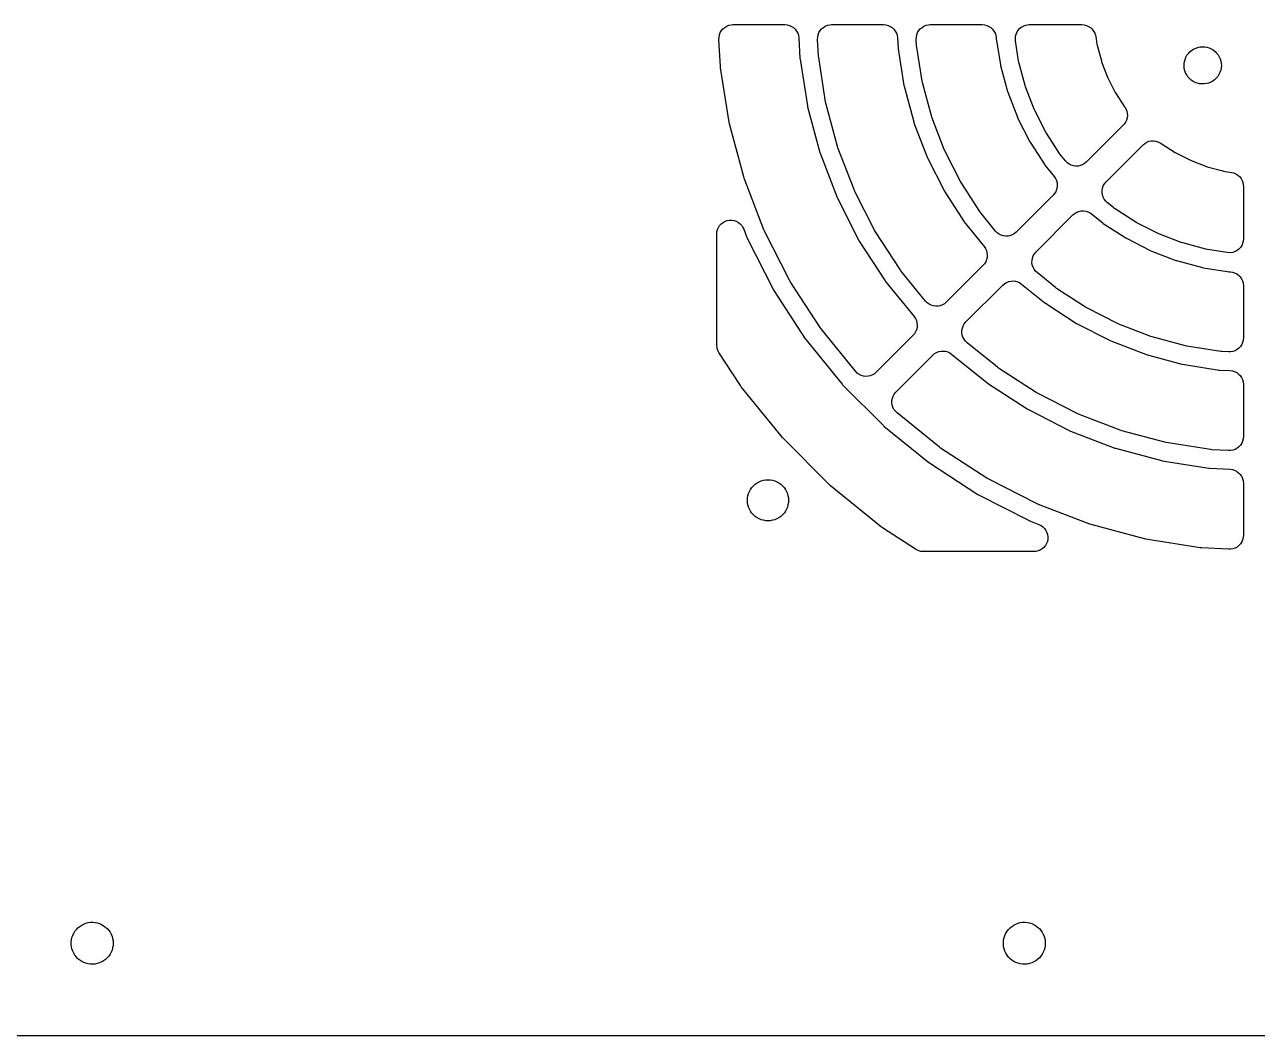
# Model space of a CAD drawing. Header units: metres. Extents: x -250 to 250, y -110 to 110.
# Drawn here: x -7.2 to 125, y -109.9 to -1.5 of the extents above; entities that cross this region are included whole.
import ezdxf

# ---------------------------------------------------------------- set-up
doc = ezdxf.new("R2010")
doc.units = ezdxf.units.M

msp = doc.modelspace()

# ---------------------------------------------------------------- linework, layer by layer
for p, q in [((67.2522, -2.83087), (67.3004, -2.58786)), ((67.3004, -2.58786), (67.3879, -2.35609)), ((67.3879, -2.35609), (67.5123, -2.14189)), ((67.5123, -2.14189), (67.6703, -1.9511)), ((67.6703, -1.9511), (67.8576, -1.78891)), ((67.8576, -1.78891), (68.069, -1.65976)), ((68.069, -1.65976), (68.2988, -1.56717)), ((68.2988, -1.56717), (68.5407, -1.51366)), ((68.5407, -1.51366), (68.7426, -1.5)), ((68.7426, -1.5), (74.3218, -1.5)), ((74.3218, -1.5), (74.5687, -1.52046)), ((74.5687, -1.52046), (74.8089, -1.58127)), ((74.8089, -1.58127), (75.0358, -1.68079)), ((75.0358, -1.68079), (75.2432, -1.81628)), ((75.2432, -1.81628), (75.4254, -1.98409)), ((75.4254, -1.98409), (75.5776, -2.17958)), ((75.5776, -2.17958), (75.6955, -2.39746)), ((75.6955, -2.39746), (75.7759, -2.63177)), ((75.7759, -2.63177), (75.8198, -2.92149)), ((77.8355, -2.83089), (77.8837, -2.58788)), ((77.8837, -2.58788), (77.9712, -2.35609)), ((77.9712, -2.35609), (78.0956, -2.14189)), ((78.0956, -2.14189), (78.2537, -1.9511)), ((78.2537, -1.9511), (78.4409, -1.78891)), ((78.4409, -1.78891), (78.6523, -1.65976)), ((78.6523, -1.65976), (78.8821, -1.56717)), ((78.8821, -1.56717), (79.124, -1.51366)), ((79.124, -1.51366), (79.3259, -1.5)), ((79.3259, -1.5), (84.9052, -1.5)), ((84.9052, -1.5), (85.1521, -1.52046)), ((85.1521, -1.52046), (85.3922, -1.58127)), ((85.3922, -1.58127), (85.6191, -1.68079)), ((85.6191, -1.68079), (85.8265, -1.81628)), ((85.8265, -1.81628), (86.0088, -1.98409)), ((86.0088, -1.98409), (86.1609, -2.17958)), ((86.1609, -2.17958), (86.2788, -2.39746)), ((86.2788, -2.39746), (86.3593, -2.63177)), ((86.3593, -2.63177), (86.4031, -2.92149)), ((88.4189, -2.83087), (88.467, -2.58786)), ((88.467, -2.58786), (88.5545, -2.35609)), ((88.5545, -2.35609), (88.679, -2.14188)), ((88.679, -2.14188), (88.837, -1.95108)), ((88.837, -1.95108), (89.0243, -1.78889)), ((89.0243, -1.78889), (89.2357, -1.65974)), ((89.2357, -1.65974), (89.4655, -1.56715)), ((89.4655, -1.56715), (89.7074, -1.51366)), ((89.7074, -1.51366), (89.9093, -1.5)), ((89.9093, -1.5), (95.4885, -1.5)), ((95.4885, -1.5), (95.7354, -1.52046)), ((95.7354, -1.52046), (95.9756, -1.58127)), ((95.9756, -1.58127), (96.2024, -1.68079)), ((96.2024, -1.68079), (96.4098, -1.81628)), ((96.4098, -1.81628), (96.5921, -1.98409)), ((96.5921, -1.98409), (96.7443, -2.17958)), ((96.7443, -2.17958), (96.8622, -2.39746)), ((96.8622, -2.39746), (96.9426, -2.63177)), ((96.9426, -2.63177), (96.9781, -2.86635)), ((99.0599, -2.74089), (99.1227, -2.50124)), ((99.1227, -2.50124), (99.2241, -2.27519)), ((99.2241, -2.27519), (99.3613, -2.06892)), ((99.3613, -2.06892), (99.5306, -1.88805)), ((99.5306, -1.88805), (99.7273, -1.73752)), ((99.7273, -1.73752), (99.9462, -1.6214)), ((99.9462, -1.6214), (100.181, -1.54291)), ((100.181, -1.54291), (100.537, -1.5)), ((100.537, -1.5), (106.178, -1.5)), ((106.178, -1.5), (106.425, -1.52046)), ((106.425, -1.52046), (106.665, -1.58127)), ((106.665, -1.58127), (106.892, -1.68079)), ((106.892, -1.68079), (107.1, -1.81628)), ((107.1, -1.81628), (107.282, -1.98409)), ((107.282, -1.98409), (107.434, -2.17958)), ((107.434, -2.17958), (107.552, -2.39746)), ((107.552, -2.39746), (107.632, -2.63177)), ((107.632, -2.63177), (107.66, -2.76534)), ((67.2447, -3.07851), (67.2522, -2.83087)), ((67.3965, -5.97536), (67.2447, -3.07851)), ((75.8198, -2.92149), (75.9349, -5.11745)), ((77.828, -3.07851), (77.8355, -2.83089)), ((77.9218, -4.86909), (77.828, -3.07851)), ((86.4031, -2.92149), (86.4602, -4.0112)), ((88.4113, -3.07849), (88.4189, -2.83087)), ((88.4472, -3.76282), (88.4113, -3.07849)), ((88.4636, -3.91898), (88.4472, -3.76282)), ((89.0408, -7.56319), (88.4636, -3.91898)), ((96.9781, -2.86635), (96.9815, -2.866)), ((96.9815, -2.866), (96.9938, -2.98299)), ((96.9938, -2.98299), (97.4427, -5.81731)), ((99.0374, -2.98759), (99.0599, -2.74089)), ((99.0558, -3.23465), (99.0374, -2.98759)), ((99.3929, -5.36279), (99.0558, -3.23465)), ((107.66, -2.76534), (107.795, -3.61696)), ((107.795, -3.61696), (107.811, -3.69386)), ((107.811, -3.69386), (108.267, -5.39542)), ((118.386, -4.00949), (118.619, -3.93123)), ((118.619, -3.93123), (118.861, -3.88226)), ((118.861, -3.88226), (119.106, -3.86333)), ((119.106, -3.86333), (119.352, -3.87469)), ((119.352, -3.87469), (119.595, -3.91621)), ((119.595, -3.91621), (119.831, -3.98724)), ((75.9349, -5.11745), (75.9431, -5.1955)), ((75.9431, -5.1955), (76.7386, -10.2181)), ((77.9382, -5.02524), (77.9218, -4.86909)), ((78.6887, -9.76358), (77.9382, -5.02524)), ((86.4602, -4.0112), (86.4684, -4.08925)), ((86.4684, -4.08925), (87.0906, -8.0177)), ((117.177, -5.46536), (117.241, -5.22751)), ((117.241, -5.22751), (117.333, -4.99928)), ((117.333, -4.99928), (117.453, -4.78416)), ((117.453, -4.78416), (117.598, -4.58539)), ((117.598, -4.58539), (117.767, -4.40599)), ((117.767, -4.40599), (117.956, -4.24869)), ((117.956, -4.24869), (118.164, -4.11584)), ((118.164, -4.11584), (118.386, -4.00949)), ((119.831, -3.98724), (120.056, -4.0867)), ((120.056, -4.0867), (120.267, -4.21309)), ((120.267, -4.21309), (120.461, -4.3645)), ((120.461, -4.3645), (120.635, -4.53862)), ((120.635, -4.53862), (120.787, -4.73282)), ((120.787, -4.73282), (120.913, -4.94415)), ((120.913, -4.94415), (121.013, -5.1694)), ((121.013, -5.1694), (121.084, -5.40518)), ((67.4129, -6.1315), (67.3965, -5.97536)), ((68.3367, -11.964), (67.4129, -6.1315)), ((97.4427, -5.81731), (97.4591, -5.89426)), ((97.4591, -5.89426), (98.2017, -8.66583)), ((99.4255, -5.51637), (99.3929, -5.36279)), ((100.094, -8.00992), (99.4255, -5.51637)), ((108.267, -5.39542), (108.291, -5.47032)), ((108.291, -5.47032), (108.923, -7.1151)), ((117.139, -5.95546), (117.143, -5.70924)), ((117.166, -6.20027), (117.139, -5.95546)), ((117.143, -5.70924), (117.177, -5.46536)), ((117.222, -6.43997), (117.166, -6.20027)), ((117.307, -6.67093), (117.222, -6.43997)), ((121.069, -6.38072), (120.991, -6.6142)), ((121.118, -6.1394), (121.069, -6.38072)), ((121.084, -5.40518), (121.125, -5.6479)), ((121.137, -5.89389), (121.118, -6.1394)), ((121.125, -5.6479), (121.137, -5.89389)), ((89.0735, -7.71677), (89.0408, -7.56319)), ((90.0283, -11.2803), (89.0735, -7.71677)), ((108.923, -7.1151), (108.955, -7.18683)), ((108.955, -7.18683), (109.755, -8.75652)), ((117.42, -6.88963), (117.307, -6.67093)), ((117.56, -7.09279), (117.42, -6.88963)), ((117.723, -7.2773), (117.56, -7.09279)), ((117.907, -7.44037), (117.723, -7.2773)), ((118.11, -7.57953), (117.907, -7.44037)), ((118.329, -7.69267), (118.11, -7.57953)), ((118.56, -7.77808), (118.329, -7.69267)), ((118.8, -7.83446), (118.56, -7.77808)), ((119.045, -7.86095), (118.8, -7.83446)), ((119.291, -7.85716), (119.045, -7.86095)), ((119.535, -7.82314), (119.291, -7.85716)), ((119.772, -7.75941), (119.535, -7.82314)), ((120.001, -7.66693), (119.772, -7.75941)), ((120.216, -7.5471), (120.001, -7.66693)), ((120.415, -7.40175), (120.216, -7.5471)), ((120.594, -7.23308), (120.415, -7.40175)), ((120.751, -7.04364), (120.594, -7.23308)), ((120.884, -6.83629), (120.751, -7.04364)), ((120.991, -6.6142), (120.884, -6.83629)), ((87.0906, -8.0177), (87.107, -8.09465)), ((87.107, -8.09465), (88.1363, -11.9363)), ((98.2017, -8.66583), (98.226, -8.74074)), ((98.226, -8.74074), (99.2544, -11.4198)), ((100.142, -8.15924), (100.094, -8.00992)), ((101.067, -10.5695), (100.142, -8.15924)), ((109.755, -8.75652), (109.794, -8.82471)), ((109.794, -8.82471), (110.753, -10.3024)), ((76.7386, -10.2181), (76.7549, -10.2951)), ((76.7549, -10.2951), (78.071, -15.2067)), ((78.7214, -9.91716), (78.6887, -9.76358)), ((79.963, -14.5508), (78.7214, -9.91716)), ((101.131, -10.713), (101.067, -10.5695)), ((110.753, -10.3024), (110.768, -10.3218)), ((110.768, -10.3218), (110.896, -10.5335)), ((110.896, -10.5335), (110.988, -10.7636)), ((90.0768, -11.4297), (90.0283, -11.2803)), ((91.399, -14.8742), (90.0768, -11.4297)), ((99.2544, -11.4198), (99.2863, -11.4915)), ((99.2863, -11.4915), (100.589, -14.0483)), ((102.303, -13.0134), (101.131, -10.713)), ((110.956, -11.7372), (110.849, -11.9606)), ((111.025, -11.4991), (110.956, -11.7372)), ((110.988, -10.7636), (111.041, -11.0056)), ((111.053, -11.2531), (111.025, -11.4991)), ((111.041, -11.0056), (111.053, -11.2531)), ((68.3693, -12.1176), (68.3367, -11.964)), ((69.8976, -17.8212), (68.3693, -12.1176)), ((88.1363, -11.9363), (88.1607, -12.0112)), ((88.1607, -12.0112), (89.586, -15.7243)), ((102.382, -13.1493), (102.303, -13.0134)), ((103.788, -15.3145), (102.382, -13.1493)), ((110.615, -12.264), (106.65, -16.2289)), ((110.707, -12.1634), (110.615, -12.264)), ((110.849, -11.9606), (110.707, -12.1634)), ((100.589, -14.0483), (100.628, -14.1162)), ((100.628, -14.1162), (102.191, -16.523)), ((108.771, -18.3502), (112.736, -14.3854)), ((112.736, -14.3854), (112.925, -14.2252)), ((112.925, -14.2252), (113.138, -14.0984)), ((113.138, -14.0984), (113.369, -14.0084)), ((113.369, -14.0084), (113.611, -13.9575)), ((113.611, -13.9575), (113.859, -13.9473)), ((113.859, -13.9473), (114.104, -13.9779)), ((114.104, -13.9779), (114.342, -14.0486)), ((114.342, -14.0486), (114.564, -14.1574)), ((114.564, -14.1574), (114.678, -14.2324)), ((114.678, -14.2324), (114.698, -14.2466)), ((114.698, -14.2466), (116.175, -15.2061)), ((78.071, -15.2067), (78.0953, -15.2816)), ((78.0953, -15.2816), (79.9177, -20.029)), ((80.0115, -14.7001), (79.963, -14.5508)), ((81.7307, -19.1789), (80.0115, -14.7001)), ((89.586, -15.7243), (89.618, -15.796)), ((89.618, -15.796), (91.4237, -19.34)), ((91.4629, -15.0176), (91.399, -14.8742)), ((93.1379, -18.305), (91.4629, -15.0176)), ((103.88, -15.4415), (103.788, -15.3145)), ((104.423, -16.1122), (103.88, -15.4415)), ((116.175, -15.2061), (116.243, -15.2455)), ((116.243, -15.2455), (117.813, -16.0453)), ((102.191, -16.523), (102.237, -16.5865)), ((102.237, -16.5865), (103.202, -17.7773)), ((104.62, -16.3129), (104.423, -16.1122)), ((104.821, -16.4568), (104.62, -16.3129)), ((105.044, -16.5656), (104.821, -16.4568)), ((105.281, -16.6363), (105.044, -16.5656)), ((105.527, -16.667), (105.281, -16.6363)), ((105.775, -16.6567), (105.527, -16.667)), ((106.017, -16.6059), (105.775, -16.6567)), ((106.248, -16.5158), (106.017, -16.6059)), ((106.461, -16.389), (106.248, -16.5158)), ((106.65, -16.2289), (106.461, -16.389)), ((117.813, -16.0453), (117.885, -16.0773)), ((117.885, -16.0773), (119.53, -16.7086)), ((119.53, -16.7086), (119.605, -16.733)), ((119.605, -16.733), (121.306, -17.1889)), ((121.306, -17.1889), (121.383, -17.2052)), ((69.9461, -17.9705), (69.8976, -17.8212)), ((72.0623, -23.4834), (69.9461, -17.9705)), ((93.2164, -18.4409), (93.1379, -18.305)), ((95.2258, -21.5352), (93.2164, -18.4409)), ((103.202, -17.7773), (103.341, -17.9821)), ((103.341, -17.9821), (103.445, -18.207)), ((103.445, -18.207), (103.511, -18.4459)), ((103.511, -18.4459), (103.536, -18.6924)), ((108.592, -18.5664), (108.771, -18.3502)), ((121.383, -17.2052), (122.235, -17.3401)), ((122.235, -17.3401), (122.475, -17.399)), ((122.475, -17.399), (122.703, -17.4966)), ((122.703, -17.4966), (122.912, -17.6304)), ((122.912, -17.6304), (123.095, -17.7966)), ((123.095, -17.7966), (123.249, -17.9909)), ((123.249, -17.9909), (123.369, -18.2078)), ((123.369, -18.2078), (123.451, -18.4414)), ((123.451, -18.4414), (123.494, -18.6854)), ((81.7946, -19.3223), (81.7307, -19.1789)), ((83.9724, -23.5965), (81.7946, -19.3223)), ((91.4237, -19.34), (91.4629, -19.408)), ((91.4629, -19.408), (93.6292, -22.7437)), ((103.097, -19.782), (99.1353, -23.7434)), ((103.237, -19.6196), (103.097, -19.782)), ((103.369, -19.4097), (103.237, -19.6196)), ((103.464, -19.1809), (103.369, -19.4097)), ((103.52, -18.9396), (103.464, -19.1809)), ((103.536, -18.6924), (103.52, -18.9396)), ((108.335, -19.5059), (108.34, -19.2582)), ((108.371, -19.751), (108.335, -19.5059)), ((108.34, -19.2582), (108.385, -19.0147)), ((108.447, -19.9868), (108.371, -19.751)), ((108.385, -19.0147), (108.47, -18.782)), ((108.47, -18.782), (108.592, -18.5664)), ((123.494, -18.6854), (123.5, -18.8217)), ((123.5, -18.8217), (123.5, -24.4627)), ((79.9177, -20.029), (79.9496, -20.1008)), ((79.9496, -20.1008), (82.2582, -24.6316)), ((108.56, -20.2069), (108.447, -19.9868)), ((108.709, -20.4053), (108.56, -20.2069)), ((108.888, -20.5766), (108.709, -20.4053)), ((109.559, -21.1198), (108.888, -20.5766)), ((109.686, -21.2121), (109.559, -21.1198)), ((68.1318, -22.508), (68.3761, -22.4672)), ((68.3761, -22.4672), (68.6239, -22.4672)), ((68.6239, -22.4672), (68.8682, -22.508)), ((95.3181, -21.6622), (95.2258, -21.5352)), ((96.9089, -23.6267), (95.3181, -21.6622)), ((101.257, -25.8647), (105.218, -21.9033)), ((105.218, -21.9033), (105.407, -21.7432)), ((105.407, -21.7432), (105.62, -21.6164)), ((105.62, -21.6164), (105.851, -21.5263)), ((105.851, -21.5263), (106.093, -21.4755)), ((106.093, -21.4755), (106.341, -21.4652)), ((106.341, -21.4652), (106.587, -21.4959)), ((106.587, -21.4959), (106.824, -21.5666)), ((106.824, -21.5666), (107.047, -21.6754)), ((107.047, -21.6754), (107.223, -21.7982)), ((107.223, -21.7982), (108.414, -22.7626)), ((111.851, -22.6181), (109.686, -21.2121)), ((67, -23.9621), (67.0205, -23.7152)), ((67.0205, -23.7152), (67.0813, -23.4751)), ((67.0813, -23.4751), (67.1808, -23.2482)), ((67.1808, -23.2482), (67.3163, -23.0408)), ((67.3163, -23.0408), (67.4841, -22.8585)), ((67.4841, -22.8585), (67.6796, -22.7064)), ((67.6796, -22.7064), (67.8975, -22.5885)), ((67.8975, -22.5885), (68.1318, -22.508)), ((68.8682, -22.508), (69.1025, -22.5885)), ((69.1025, -22.5885), (69.3204, -22.7064)), ((69.3204, -22.7064), (69.5159, -22.8585)), ((69.5159, -22.8585), (69.6837, -23.0408)), ((69.6837, -23.0408), (69.8192, -23.2482)), ((69.8192, -23.2482), (69.9004, -23.4246)), ((69.9004, -23.4246), (70.2493, -24.3336)), ((72.1262, -23.6268), (72.0623, -23.4834)), ((74.807, -28.8883), (72.1262, -23.6268)), ((84.0509, -23.7325), (83.9724, -23.5965)), ((86.6637, -27.7558), (84.0509, -23.7325)), ((93.6292, -22.7437), (93.6754, -22.8073)), ((93.6754, -22.8073), (95.6873, -25.2918)), ((97.1052, -23.8273), (96.9089, -23.6267)), ((99.1353, -23.7434), (98.9463, -23.9035)), ((108.414, -22.7626), (108.477, -22.8087)), ((108.477, -22.8087), (110.884, -24.3717)), ((111.987, -22.6967), (111.851, -22.6181)), ((114.287, -23.8688), (111.987, -22.6967)), ((67, -35.8425), (67, -23.9621)), ((70.2493, -24.3336), (70.2813, -24.4054)), ((70.2813, -24.4054), (73.0928, -29.9233)), ((82.2582, -24.6316), (82.2975, -24.6995)), ((82.2975, -24.6995), (85.0671, -28.9644)), ((97.3068, -23.9713), (97.1052, -23.8273)), ((97.5294, -24.0801), (97.3068, -23.9713)), ((97.7668, -24.1508), (97.5294, -24.0801)), ((98.0127, -24.1814), (97.7668, -24.1508)), ((98.2602, -24.1712), (98.0127, -24.1814)), ((98.5027, -24.1204), (98.2602, -24.1712)), ((98.7334, -24.0303), (98.5027, -24.1204)), ((98.9463, -23.9035), (98.7334, -24.0303)), ((110.884, -24.3717), (110.952, -24.4109)), ((110.952, -24.4109), (113.509, -25.7137)), ((114.43, -23.9326), (114.287, -23.8688)), ((116.841, -24.8578), (114.43, -23.9326)), ((116.99, -24.9063), (116.841, -24.8578)), ((119.484, -25.5745), (116.99, -24.9063)), ((123.419, -24.9497), (123.319, -25.1766)), ((123.48, -24.7095), (123.419, -24.9497)), ((123.5, -24.4627), (123.48, -24.7095)), ((95.6873, -25.2918), (95.8268, -25.4966)), ((95.8268, -25.4966), (95.9306, -25.7215)), ((95.9306, -25.7215), (95.9961, -25.9604)), ((95.9961, -25.9604), (96.0213, -26.2069)), ((96.0213, -26.2069), (96.0056, -26.4541)), ((100.871, -26.5291), (100.955, -26.2964)), ((100.955, -26.2964), (101.078, -26.0809)), ((101.078, -26.0809), (101.257, -25.8647)), ((113.509, -25.7137), (113.58, -25.7456)), ((113.58, -25.7456), (116.259, -26.774)), ((119.637, -25.6071), (119.484, -25.5745)), ((121.765, -25.9442), (119.637, -25.6071)), ((122.124, -25.9575), (121.765, -25.9442)), ((122.368, -25.9168), (122.124, -25.9575)), ((122.603, -25.8363), (122.368, -25.9168)), ((122.82, -25.7184), (122.603, -25.8363)), ((123.016, -25.5663), (122.82, -25.7184)), ((123.184, -25.384), (123.016, -25.5663)), ((123.319, -25.1766), (123.184, -25.384)), ((86.756, -27.8829), (86.6637, -27.7558)), ((95.5822, -27.2964), (91.6208, -31.2578)), ((95.7228, -27.1341), (95.5822, -27.2964)), ((95.8543, -26.9241), (95.7228, -27.1341)), ((95.9494, -26.6954), (95.8543, -26.9241)), ((96.0056, -26.4541), (95.9494, -26.6954)), ((100.82, -27.0204), (100.825, -26.7727)), ((100.856, -27.2655), (100.82, -27.0204)), ((100.825, -26.7727), (100.871, -26.5291)), ((100.932, -27.5013), (100.856, -27.2655)), ((101.046, -27.7214), (100.932, -27.5013)), ((101.194, -27.9198), (101.046, -27.7214)), ((116.259, -26.774), (116.334, -26.7983)), ((116.334, -26.7983), (119.106, -27.5409)), ((119.106, -27.5409), (119.183, -27.5573)), ((119.183, -27.5573), (122.017, -28.0062)), ((74.8855, -29.0243), (74.807, -28.8883)), ((78.1016, -33.9766), (74.8855, -29.0243)), ((85.0671, -28.9644), (85.1132, -29.0279)), ((85.1132, -29.0279), (88.1729, -32.8063)), ((89.3945, -31.1411), (86.756, -27.8829)), ((98.1054, -29.1308), (98.3362, -29.0408)), ((98.3362, -29.0408), (98.5787, -28.9899)), ((98.5787, -28.9899), (98.8262, -28.9797)), ((98.8262, -28.9797), (99.072, -29.0103)), ((99.072, -29.0103), (99.3095, -29.081)), ((99.3095, -29.081), (99.532, -29.1898)), ((101.373, -28.0911), (101.194, -27.9198)), ((103.338, -29.6819), (101.373, -28.0911)), ((122.017, -28.0062), (122.134, -28.0185)), ((122.134, -28.0185), (122.134, -28.0211)), ((122.134, -28.0211), (122.324, -28.0469)), ((122.324, -28.0469), (122.561, -28.1202)), ((122.561, -28.1202), (122.782, -28.2314)), ((122.782, -28.2314), (122.982, -28.3776)), ((122.982, -28.3776), (123.155, -28.5547)), ((123.155, -28.5547), (123.297, -28.7579)), ((123.297, -28.7579), (123.403, -28.9816)), ((123.403, -28.9816), (123.471, -29.2198)), ((73.0928, -29.9233), (73.132, -29.9912)), ((73.132, -29.9912), (76.505, -35.1852)), ((93.7422, -33.3792), (97.7036, -29.4178)), ((97.7036, -29.4178), (97.8926, -29.2576)), ((97.8926, -29.2576), (98.1054, -29.1308)), ((99.532, -29.1898), (99.7082, -29.3127)), ((99.7082, -29.3127), (102.193, -31.3246)), ((103.465, -29.7742), (103.338, -29.6819)), ((106.559, -31.7836), (103.465, -29.7742)), ((123.471, -29.2198), (123.5, -29.5115)), ((123.5, -29.5115), (123.5, -35.0907)), ((89.5907, -31.3418), (89.3945, -31.1411)), ((89.7924, -31.4857), (89.5907, -31.3418)), ((90.0149, -31.5946), (89.7924, -31.4857)), ((90.2524, -31.6653), (90.0149, -31.5946)), ((90.4982, -31.6959), (90.2524, -31.6653)), ((90.7457, -31.6857), (90.4982, -31.6959)), ((90.9882, -31.6348), (90.7457, -31.6857)), ((91.219, -31.5448), (90.9882, -31.6348)), ((91.4318, -31.418), (91.219, -31.5448)), ((91.6208, -31.2578), (91.4318, -31.418)), ((102.193, -31.3246), (102.256, -31.3708)), ((102.256, -31.3708), (105.592, -33.5371)), ((88.1729, -32.8063), (88.3123, -33.011)), ((88.3123, -33.011), (88.4162, -33.2359)), ((106.695, -31.8621), (106.559, -31.7836)), ((109.982, -33.5371), (106.695, -31.8621)), ((78.1939, -34.1036), (78.1016, -33.9766)), ((81.88, -38.6556), (78.1939, -34.1036)), ((88.435, -34.2098), (88.3399, -34.4386)), ((88.4162, -33.2359), (88.4816, -33.4749)), ((88.4911, -33.9686), (88.435, -34.2098)), ((88.4816, -33.4749), (88.5069, -33.7213)), ((88.5069, -33.7213), (88.4911, -33.9686)), ((93.3058, -34.5348), (93.3106, -34.2871)), ((93.3106, -34.2871), (93.3561, -34.0436)), ((93.3561, -34.0436), (93.441, -33.8109)), ((93.441, -33.8109), (93.5631, -33.5953)), ((93.5631, -33.5953), (93.7422, -33.3792)), ((105.592, -33.5371), (105.66, -33.5763)), ((105.66, -33.5763), (109.204, -35.382)), ((110.126, -33.601), (109.982, -33.5371)), ((113.57, -34.9232), (110.126, -33.601)), ((76.505, -35.1852), (76.5511, -35.2486)), ((76.5511, -35.2486), (80.4486, -40.0616)), ((88.0678, -34.8109), (84.1064, -38.7723)), ((88.2084, -34.6486), (88.0678, -34.8109)), ((88.3399, -34.4386), (88.2084, -34.6486)), ((93.3419, -34.7799), (93.3058, -34.5348)), ((93.4178, -35.0157), (93.3419, -34.7799)), ((93.5315, -35.2359), (93.4178, -35.0157)), ((93.6799, -35.4342), (93.5315, -35.2359)), ((93.8589, -35.6055), (93.6799, -35.4342)), ((97.1171, -38.244), (93.8589, -35.6055)), ((109.204, -35.382), (109.276, -35.414)), ((109.276, -35.414), (112.989, -36.8393)), ((113.72, -34.9717), (113.57, -34.9232)), ((117.283, -35.9265), (113.72, -34.9717)), ((123.419, -35.5778), (123.319, -35.8046)), ((123.48, -35.3376), (123.419, -35.5778)), ((123.5, -35.0907), (123.48, -35.3376)), ((67.0449, -36.2067), (67, -35.8425)), ((67.1247, -36.4413), (67.0449, -36.2067)), ((67.242, -36.6595), (67.1247, -36.4413)), ((69.5395, -40.1973), (67.242, -36.6595)), ((86.2277, -40.8936), (90.1891, -36.9322)), ((90.1891, -36.9322), (90.3781, -36.7721)), ((90.3781, -36.7721), (90.591, -36.6453)), ((90.591, -36.6453), (90.8217, -36.5552)), ((90.8217, -36.5552), (91.0642, -36.5044)), ((91.0642, -36.5044), (91.3117, -36.4942)), ((91.3117, -36.4942), (91.5576, -36.5248)), ((91.5576, -36.5248), (91.795, -36.5955)), ((91.795, -36.5955), (92.0176, -36.7043)), ((92.0176, -36.7043), (92.1937, -36.8271)), ((92.1937, -36.8271), (95.9721, -39.8868)), ((112.989, -36.8393), (113.064, -36.8637)), ((113.064, -36.8637), (116.905, -37.893)), ((117.437, -35.9592), (117.283, -35.9265)), ((121.081, -36.5364), (117.437, -35.9592)), ((121.237, -36.5528), (121.081, -36.5364)), ((121.922, -36.5887), (121.237, -36.5528)), ((122.124, -36.5856), (121.922, -36.5887)), ((122.368, -36.5448), (122.124, -36.5856)), ((122.603, -36.4644), (122.368, -36.5448)), ((122.82, -36.3465), (122.603, -36.4644)), ((123.016, -36.1943), (122.82, -36.3465)), ((123.184, -36.012), (123.016, -36.1943)), ((123.319, -35.8046), (123.184, -36.012)), ((97.2442, -38.3363), (97.1171, -38.244)), ((101.268, -40.9491), (97.2442, -38.3363)), ((116.905, -37.893), (116.982, -37.9094)), ((116.982, -37.9094), (120.911, -38.5316)), ((82.0763, -38.8562), (81.88, -38.6556)), ((82.2779, -39.0002), (82.0763, -38.8562)), ((82.5005, -39.109), (82.2779, -39.0002)), ((82.7379, -39.1797), (82.5005, -39.109)), ((82.9838, -39.2103), (82.7379, -39.1797)), ((83.2313, -39.2001), (82.9838, -39.2103)), ((83.4738, -39.1493), (83.2313, -39.2001)), ((83.7045, -39.0592), (83.4738, -39.1493)), ((83.9174, -38.9324), (83.7045, -39.0592)), ((84.1064, -38.7723), (83.9174, -38.9324)), ((120.911, -38.5316), (120.989, -38.5398)), ((120.989, -38.5398), (122.079, -38.5969)), ((122.079, -38.5969), (122.324, -38.6302)), ((122.324, -38.6302), (122.561, -38.7036)), ((122.561, -38.7036), (122.782, -38.8148)), ((122.782, -38.8148), (122.982, -38.961)), ((122.982, -38.961), (123.155, -39.1381)), ((123.155, -39.1381), (123.297, -39.3413)), ((123.297, -39.3413), (123.403, -39.565)), ((123.403, -39.565), (123.471, -39.8032)), ((69.6318, -40.3243), (69.5395, -40.1973)), ((74.0452, -45.7745), (69.6318, -40.3243)), ((80.4486, -40.0616), (80.5011, -40.1199)), ((80.5011, -40.1199), (84.8801, -44.4989)), ((86.0487, -41.1098), (86.2277, -40.8936)), ((95.9721, -39.8868), (96.0356, -39.9329)), ((96.0356, -39.9329), (100.3, -42.7025)), ((101.403, -41.0276), (101.268, -40.9491)), ((123.471, -39.8032), (123.5, -40.0948)), ((123.5, -40.0948), (123.5, -45.6741)), ((85.7914, -42.0493), (85.7962, -41.8016)), ((85.8274, -42.2944), (85.7914, -42.0493)), ((85.7962, -41.8016), (85.8416, -41.558)), ((85.9034, -42.5302), (85.8274, -42.2944)), ((85.8416, -41.558), (85.9266, -41.3253)), ((85.9266, -41.3253), (86.0487, -41.1098)), ((105.678, -43.2054), (101.403, -41.0276)), ((86.017, -42.7503), (85.9034, -42.5302)), ((86.1654, -42.9487), (86.017, -42.7503)), ((86.3444, -43.12), (86.1654, -42.9487)), ((90.8964, -46.8061), (86.3444, -43.12)), ((100.3, -42.7025), (100.368, -42.7418)), ((100.368, -42.7418), (104.899, -45.0504)), ((105.821, -43.2693), (105.678, -43.2054)), ((110.3, -44.9885), (105.821, -43.2693)), ((84.8801, -44.4989), (84.9384, -44.5514)), ((84.9384, -44.5514), (89.7514, -48.4489)), ((74.1503, -45.8911), (74.0452, -45.7745)), ((79.1089, -50.8497), (74.1503, -45.8911)), ((104.899, -45.0504), (104.971, -45.0823)), ((104.971, -45.0823), (109.718, -46.9047)), ((110.449, -45.037), (110.3, -44.9885)), ((115.083, -46.2786), (110.449, -45.037)), ((115.236, -46.3113), (115.083, -46.2786)), ((123.419, -46.1611), (123.319, -46.388)), ((123.48, -45.9209), (123.419, -46.1611)), ((123.5, -45.6741), (123.48, -45.9209)), ((91.0234, -46.8984), (90.8964, -46.8061)), ((95.9757, -50.1145), (91.0234, -46.8984)), ((109.718, -46.9047), (109.793, -46.929)), ((109.793, -46.929), (114.705, -48.2451)), ((119.975, -47.0618), (115.236, -46.3113)), ((120.131, -47.0782), (119.975, -47.0618)), ((121.921, -47.172), (120.131, -47.0782)), ((122.124, -47.1689), (121.921, -47.172)), ((122.368, -47.1282), (122.124, -47.1689)), ((122.603, -47.0477), (122.368, -47.1282)), ((122.82, -46.9298), (122.603, -47.0477)), ((123.016, -46.7776), (122.82, -46.9298)), ((123.184, -46.5954), (123.016, -46.7776)), ((123.319, -46.388), (123.184, -46.5954)), ((89.7514, -48.4489), (89.8148, -48.495)), ((89.8148, -48.495), (95.0088, -51.868)), ((114.705, -48.2451), (114.782, -48.2614)), ((114.782, -48.2614), (119.805, -49.0569)), ((96.1117, -50.193), (95.9757, -50.1145)), ((101.373, -52.8738), (96.1117, -50.193)), ((119.805, -49.0569), (119.883, -49.0651)), ((119.883, -49.0651), (122.079, -49.1802)), ((122.079, -49.1802), (122.324, -49.2136)), ((122.324, -49.2136), (122.561, -49.2869)), ((122.561, -49.2869), (122.782, -49.3981)), ((122.782, -49.3981), (122.982, -49.5443)), ((122.982, -49.5443), (123.155, -49.7214)), ((123.155, -49.7214), (123.297, -49.9246)), ((123.297, -49.9246), (123.403, -50.1483)), ((123.403, -50.1483), (123.471, -50.3865)), ((70.4202, -51.7722), (70.5148, -51.5439)), ((70.5148, -51.5439), (70.6343, -51.3277)), ((70.6343, -51.3277), (70.7773, -51.1262)), ((70.7773, -51.1262), (70.9419, -50.9419)), ((70.9419, -50.9419), (71.1262, -50.7773)), ((71.1262, -50.7773), (71.3277, -50.6343)), ((71.3277, -50.6343), (71.544, -50.5147)), ((71.544, -50.5147), (71.7722, -50.4202)), ((71.7722, -50.4202), (72.0097, -50.3518)), ((72.0097, -50.3518), (72.2533, -50.3104)), ((72.2533, -50.3104), (72.5, -50.2965)), ((72.5, -50.2965), (72.7467, -50.3104)), ((72.7467, -50.3104), (72.9903, -50.3518)), ((72.9903, -50.3518), (73.2278, -50.4202)), ((73.2278, -50.4202), (73.4561, -50.5147)), ((73.4561, -50.5147), (73.6723, -50.6343)), ((73.6723, -50.6343), (73.8738, -50.7773)), ((73.8738, -50.7773), (74.0581, -50.9419)), ((74.0581, -50.9419), (74.2227, -51.1262)), ((74.2227, -51.1262), (74.3657, -51.3277)), ((74.3657, -51.3277), (74.4853, -51.5439)), ((74.4853, -51.5439), (74.5798, -51.7722)), ((79.2255, -50.9548), (79.1089, -50.8497)), ((84.6757, -55.3682), (79.2255, -50.9548)), ((123.471, -50.3865), (123.5, -50.6782)), ((123.5, -50.6782), (123.5, -56.2574)), ((70.2965, -52.5), (70.3104, -52.2533)), ((70.3104, -52.7467), (70.2965, -52.5)), ((70.3104, -52.2533), (70.3518, -52.0097)), ((70.3518, -52.9903), (70.3104, -52.7467)), ((70.3518, -52.0097), (70.4202, -51.7722)), ((74.5798, -51.7722), (74.6482, -52.0097)), ((74.6482, -52.0097), (74.6896, -52.2533)), ((74.6896, -52.7467), (74.6482, -52.9903)), ((74.6896, -52.2533), (74.7035, -52.5)), ((74.7035, -52.5), (74.6896, -52.7467)), ((95.0088, -51.868), (95.0767, -51.9072)), ((95.0767, -51.9072), (100.595, -54.7187)), ((101.517, -52.9377), (101.373, -52.8738)), ((70.4202, -53.2278), (70.3518, -52.9903)), ((70.5148, -53.456), (70.4202, -53.2278)), ((70.6343, -53.6723), (70.5148, -53.456)), ((70.7773, -53.8738), (70.6343, -53.6723)), ((70.9419, -54.0581), (70.7773, -53.8738)), ((71.1262, -54.2227), (70.9419, -54.0581)), ((74.0581, -54.0581), (73.8738, -54.2227)), ((74.2227, -53.8738), (74.0581, -54.0581)), ((74.3657, -53.6723), (74.2227, -53.8738)), ((74.4853, -53.456), (74.3657, -53.6723)), ((74.5798, -53.2278), (74.4853, -53.456)), ((74.6482, -52.9903), (74.5798, -53.2278)), ((107.029, -55.0539), (101.517, -52.9377)), ((71.3277, -54.3657), (71.1262, -54.2227)), ((71.544, -54.4852), (71.3277, -54.3657)), ((71.7722, -54.5798), (71.544, -54.4852)), ((72.0097, -54.6482), (71.7722, -54.5798)), ((72.2533, -54.6896), (72.0097, -54.6482)), ((72.5, -54.7035), (72.2533, -54.6896)), ((72.7467, -54.6896), (72.5, -54.7035)), ((72.9903, -54.6482), (72.7467, -54.6896)), ((73.2278, -54.5798), (72.9903, -54.6482)), ((73.4561, -54.4852), (73.2278, -54.5798)), ((73.6723, -54.3657), (73.4561, -54.4852)), ((73.8738, -54.2227), (73.6723, -54.3657)), ((84.8027, -55.4605), (84.6757, -55.3682)), ((88.3405, -57.758), (84.8027, -55.4605)), ((100.595, -54.7187), (100.666, -54.7507)), ((100.666, -54.7507), (101.575, -55.0996)), ((101.575, -55.0996), (101.799, -55.2072)), ((101.799, -55.2072), (102.001, -55.3501)), ((102.001, -55.3501), (102.177, -55.5243)), ((102.177, -55.5243), (102.322, -55.7251)), ((107.179, -55.1024), (107.029, -55.0539)), ((112.882, -56.6307), (107.179, -55.1024)), ((102.322, -55.7251), (102.432, -55.9471)), ((102.432, -55.9471), (102.504, -56.1841)), ((102.527, -56.6773), (102.478, -56.9201)), ((102.504, -56.1841), (102.536, -56.4297)), ((102.536, -56.4297), (102.527, -56.6773)), ((113.036, -56.6633), (112.882, -56.6307)), ((118.868, -57.5871), (113.036, -56.6633)), ((123.419, -56.7444), (123.319, -56.9713)), ((123.48, -56.5043), (123.419, -56.7444)), ((123.5, -56.2574), (123.48, -56.5043)), ((88.6704, -57.9187), (88.3405, -57.758)), ((88.9106, -57.9795), (88.6704, -57.9187)), ((89.1575, -58), (88.9106, -57.9795)), ((101.038, -58), (89.1575, -58)), ((101.232, -57.9874), (101.038, -58)), ((101.474, -57.9353), (101.232, -57.9874)), ((101.704, -57.8439), (101.474, -57.9353)), ((101.916, -57.716), (101.704, -57.8439)), ((102.104, -57.5548), (101.916, -57.716)), ((102.263, -57.3649), (102.104, -57.5548)), ((102.389, -57.1514), (102.263, -57.3649)), ((102.478, -56.9201), (102.389, -57.1514)), ((119.025, -57.6035), (118.868, -57.5871)), ((121.921, -57.7553), (119.025, -57.6035)), ((122.124, -57.7522), (121.921, -57.7553)), ((122.368, -57.7115), (122.124, -57.7522)), ((122.603, -57.631), (122.368, -57.7115)), ((122.82, -57.5131), (122.603, -57.631)), ((123.016, -57.361), (122.82, -57.5131)), ((123.184, -57.1787), (123.016, -57.361)), ((123.319, -56.9713), (123.184, -57.1787)), ((-0.90381, -97.9395), (-0.67165, -97.8526)), ((-0.67165, -97.8526), (-0.43134, -97.7917)), ((-0.43134, -97.7917), (-0.18579, -97.7577)), ((-0.18579, -97.7577), (0.062, -97.7509)), ((0.062, -97.7509), (0.30904, -97.7713)), ((0.30904, -97.7713), (0.55234, -97.8188)), ((0.55234, -97.8188), (0.78892, -97.8929)), ((99.0962, -97.9395), (99.3283, -97.8526)), ((99.3283, -97.8526), (99.5686, -97.7917)), ((99.5686, -97.7917), (99.8142, -97.7577)), ((99.8142, -97.7577), (100.062, -97.7509)), ((100.062, -97.7509), (100.309, -97.7713)), ((100.309, -97.7713), (100.552, -97.8188)), ((100.552, -97.8188), (100.789, -97.8929)), ((-2.1651, -99.3878), (-2.08461, -99.1533)), ((-2.08461, -99.1533), (-1.97881, -98.9291)), ((-1.97881, -98.9291), (-1.849, -98.7179)), ((-1.849, -98.7179), (-1.69673, -98.5223)), ((-1.69673, -98.5223), (-1.52388, -98.3446)), ((-1.52388, -98.3446), (-1.33252, -98.187)), ((-1.33252, -98.187), (-1.125, -98.0514)), ((-1.125, -98.0514), (-0.90381, -97.9395)), ((0.78892, -97.8929), (1.01595, -97.9924)), ((1.01595, -97.9924), (1.23062, -98.1164)), ((1.23062, -98.1164), (1.43037, -98.2632)), ((1.43037, -98.2632), (1.61275, -98.4311)), ((1.61275, -98.4311), (1.77556, -98.618)), ((1.77556, -98.618), (1.91681, -98.8217)), ((1.91681, -98.8217), (2.03479, -99.0397)), ((2.03479, -99.0397), (2.12808, -99.2694)), ((97.8349, -99.3878), (97.9154, -99.1533)), ((97.9154, -99.1533), (98.0212, -98.9291)), ((98.0212, -98.9291), (98.151, -98.7179)), ((98.151, -98.7179), (98.3033, -98.5223)), ((98.3033, -98.5223), (98.4761, -98.3446)), ((98.4761, -98.3446), (98.6675, -98.187)), ((98.6675, -98.187), (98.875, -98.0514)), ((98.875, -98.0514), (99.0962, -97.9395)), ((100.789, -97.8929), (101.016, -97.9924)), ((101.016, -97.9924), (101.231, -98.1164)), ((101.231, -98.1164), (101.43, -98.2632)), ((101.43, -98.2632), (101.613, -98.4311)), ((101.613, -98.4311), (101.776, -98.618)), ((101.776, -98.618), (101.917, -98.8217)), ((101.917, -98.8217), (102.035, -99.0397)), ((102.035, -99.0397), (102.128, -99.2694)), ((-2.24658, -99.8761), (-2.2193, -99.6297)), ((-2.24658, -100.124), (-2.24658, -99.8761)), ((-2.2193, -100.37), (-2.24658, -100.124)), ((-2.2193, -99.6297), (-2.1651, -99.3878)), ((-2.1651, -100.612), (-2.2193, -100.37)), ((2.12808, -99.2694), (2.19554, -99.508)), ((2.19554, -100.492), (2.12808, -100.731)), ((2.19554, -99.508), (2.23634, -99.7525)), ((2.23634, -100.248), (2.19554, -100.492)), ((2.23634, -99.7525), (2.25, -100)), ((2.25, -100), (2.23634, -100.248)), ((97.7534, -99.8761), (97.7807, -99.6297)), ((97.7534, -100.124), (97.7534, -99.8761)), ((97.7807, -100.37), (97.7534, -100.124)), ((97.7807, -99.6297), (97.8349, -99.3878)), ((97.8349, -100.612), (97.7807, -100.37)), ((102.128, -99.2694), (102.196, -99.508)), ((102.196, -100.492), (102.128, -100.731)), ((102.196, -99.508), (102.236, -99.7525)), ((102.236, -100.248), (102.196, -100.492)), ((102.236, -99.7525), (102.25, -100)), ((102.25, -100), (102.236, -100.248)), ((-2.08461, -100.847), (-2.1651, -100.612)), ((-1.97881, -101.071), (-2.08461, -100.847)), ((-1.849, -101.282), (-1.97881, -101.071)), ((-1.69673, -101.478), (-1.849, -101.282)), ((-1.52388, -101.655), (-1.69673, -101.478)), ((-1.33252, -101.813), (-1.52388, -101.655)), ((-1.125, -101.949), (-1.33252, -101.813)), ((1.43037, -101.737), (1.23062, -101.884)), ((1.61275, -101.569), (1.43037, -101.737)), ((1.77556, -101.382), (1.61275, -101.569)), ((1.91681, -101.178), (1.77556, -101.382)), ((2.03479, -100.96), (1.91681, -101.178)), ((2.12808, -100.731), (2.03479, -100.96)), ((97.9154, -100.847), (97.8349, -100.612)), ((98.0212, -101.071), (97.9154, -100.847)), ((98.151, -101.282), (98.0212, -101.071)), ((98.3033, -101.478), (98.151, -101.282)), ((98.4761, -101.655), (98.3033, -101.478)), ((98.6675, -101.813), (98.4761, -101.655)), ((98.875, -101.949), (98.6675, -101.813)), ((101.43, -101.737), (101.231, -101.884)), ((101.613, -101.569), (101.43, -101.737)), ((101.776, -101.382), (101.613, -101.569)), ((101.917, -101.178), (101.776, -101.382)), ((102.035, -100.96), (101.917, -101.178)), ((102.128, -100.731), (102.035, -100.96)), ((-0.90381, -102.06), (-1.125, -101.949)), ((-0.67165, -102.147), (-0.90381, -102.06)), ((-0.43134, -102.208), (-0.67165, -102.147)), ((-0.18579, -102.242), (-0.43134, -102.208)), ((0.062, -102.249), (-0.18579, -102.242)), ((0.30904, -102.229), (0.062, -102.249)), ((0.55234, -102.181), (0.30904, -102.229)), ((0.78892, -102.107), (0.55234, -102.181)), ((1.01595, -102.008), (0.78892, -102.107)), ((1.23062, -101.884), (1.01595, -102.008)), ((99.0962, -102.06), (98.875, -101.949)), ((99.3283, -102.147), (99.0962, -102.06)), ((99.5686, -102.208), (99.3283, -102.147)), ((99.8142, -102.242), (99.5686, -102.208)), ((100.062, -102.249), (99.8142, -102.242)), ((100.309, -102.229), (100.062, -102.249)), ((100.552, -102.181), (100.309, -102.229)), ((100.789, -102.107), (100.552, -102.181)), ((101.016, -102.008), (100.789, -102.107)), ((101.231, -101.884), (101.016, -102.008)), ((-244.875, -109.875), (244.875, -109.875))]:
    msp.add_line(p, q)

doc.saveas('drawing.dxf')
